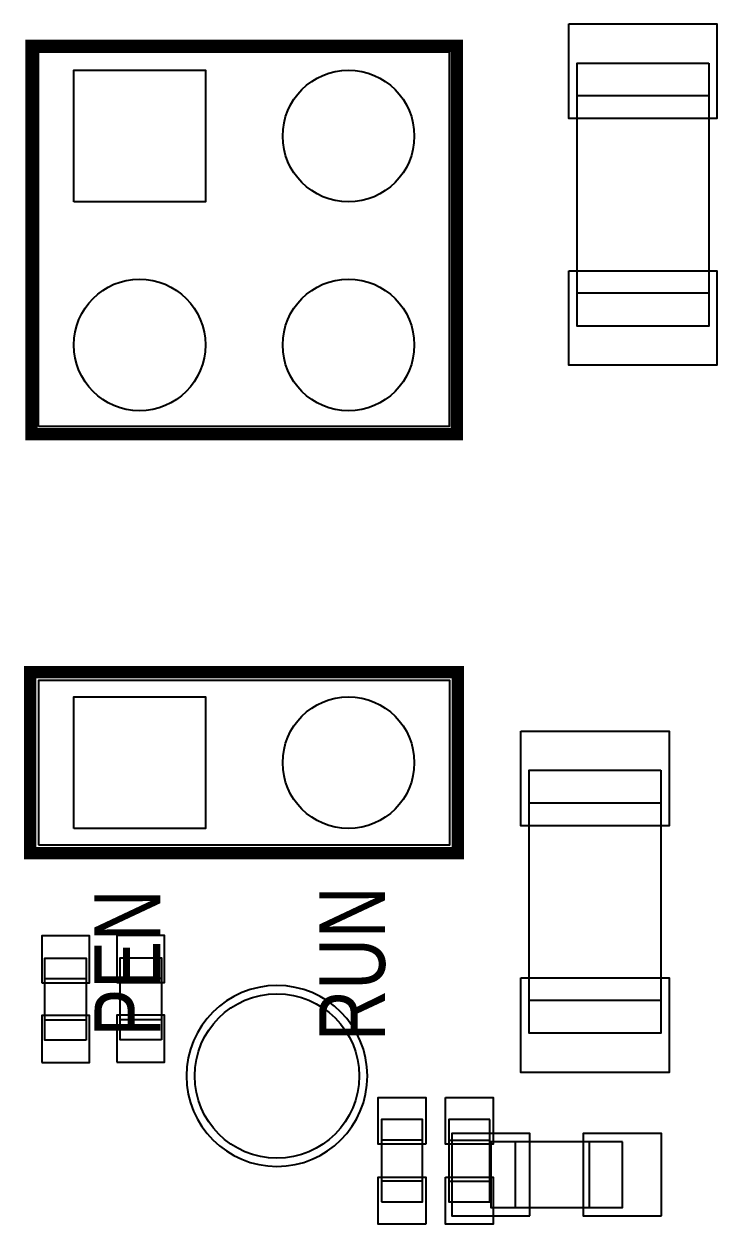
# Model space of a CAD drawing. Extents: x -2.3 to 87, y -2.5 to 75.
# Drawn here: x 58.82 to 67.25, y 34.4 to 48.99 of the extents above; entities that cross this region are included whole.
import ezdxf
from ezdxf.enums import TextEntityAlignment as Align

# ---------------------------------------------------------------- set-up
doc = ezdxf.new("R2010")
doc.units = 0
for name, color, linetype in [('PARTS_BOTTOM', 12, 'CONTINUOUS'), ('PARTS_TOP', 30, 'CONTINUOUS'), ('PINS_BOTTOM', 5, 'CONTINUOUS'), ('PINS_TOP', 1, 'CONTINUOUS'), ('SILK_TOP', 2, 'CONTINUOUS')]:
    doc.layers.add(name, color=color, linetype=linetype)

msp = doc.modelspace()

# ---------------------------------------------------------------- linework, layer by layer
at = {"layer": 'PARTS_BOTTOM'}
for points in [[(59.58, 36.634), (59.08, 36.634), (59.08, 37.634), (59.58, 37.634), (59.58, 36.634)], [(60.495, 36.638), (59.995, 36.638), (59.995, 37.638), (60.495, 37.638), (60.495, 36.638)], [(59.08, 37.384), (59.58, 37.384)], [(59.995, 37.388), (60.495, 37.388)], [(59.08, 36.884), (59.58, 36.884)], [(59.995, 36.888), (60.495, 36.888)], [(66.1, 35.4), (64.5, 35.4), (64.5, 34.6), (66.1, 34.6), (66.1, 35.4)], [(64.8, 34.6), (64.8, 35.4)], [(65.7, 34.6), (65.7, 35.4)]]:
    msp.add_lwpolyline(points, dxfattribs=at)
msp.add_lwpolyline([(63, 36.2, 1), (60.8, 36.2, 1), (63, 36.2)], format="xyb", dxfattribs=at)
at = {"layer": 'PARTS_TOP'}
msp.add_lwpolyline([(59, 44.098), (59, 48.656), (63.994, 48.656), (63.994, 44.098)], close=True, dxfattribs=at)
for points in [[(67.15, 48.518), (67.15, 45.318), (65.55, 45.318), (65.55, 48.518), (67.15, 48.518)], [(67.15, 48.118), (65.55, 48.118)], [(67.15, 45.718), (65.55, 45.718)], [(59, 39.01), (64, 39.01), (64, 41.01), (59, 41.01), (59, 39.01)], [(66.567, 39.919), (66.567, 36.719), (64.967, 36.719), (64.967, 39.919), (66.567, 39.919)], [(66.567, 39.519), (64.967, 39.519)], [(66.567, 37.119), (64.967, 37.119)], [(63.17, 34.67), (63.67, 34.67), (63.67, 35.67), (63.17, 35.67), (63.17, 34.67)], [(64.49, 35.67), (63.99, 35.67), (63.99, 34.67), (64.49, 34.67), (64.49, 35.67)], [(63.67, 35.42), (63.17, 35.42)], [(63.99, 35.42), (64.49, 35.42)], [(63.67, 34.92), (63.17, 34.92)], [(63.99, 34.92), (64.49, 34.92)]]:
    msp.add_lwpolyline(points, dxfattribs=at)
at = {"layer": 'PINS_BOTTOM'}
for points in [[(59.43, 46.83), (59.43, 48.43), (61.03, 48.43), (61.03, 46.83)], [(59.43, 39.21), (59.43, 40.81), (61.03, 40.81), (61.03, 39.21)], [(59.04, 37.334), (59.62, 37.334), (59.62, 37.904), (59.04, 37.904)], [(59.955, 37.338), (60.535, 37.338), (60.535, 37.908), (59.955, 37.908)], [(59.04, 36.364), (59.62, 36.364), (59.62, 36.934), (59.04, 36.934)], [(59.955, 36.368), (60.535, 36.368), (60.535, 36.938), (59.955, 36.938)], [(64.975, 34.5), (64.975, 35.5), (64.025, 35.5), (64.025, 34.5)], [(66.575, 34.5), (66.575, 35.5), (65.625, 35.5), (65.625, 34.5)]]:
    msp.add_lwpolyline(points, close=True, dxfattribs=at)
for centre, radius in [((62.77, 47.63), 0.8), ((60.23, 45.09), 0.8), ((62.77, 45.09), 0.8), ((62.77, 40.01), 0.8), ((61.9, 36.2), 1)]:
    msp.add_circle(centre, radius, dxfattribs=at)
at = {"layer": 'PINS_TOP'}
for points in [[(65.45, 48.993), (67.25, 48.993), (67.25, 47.843), (65.45, 47.843)], [(59.43, 46.83), (59.43, 48.43), (61.03, 48.43), (61.03, 46.83)], [(65.45, 45.993), (67.25, 45.993), (67.25, 44.843), (65.45, 44.843)], [(59.43, 39.21), (59.43, 40.81), (61.03, 40.81), (61.03, 39.21)], [(64.867, 40.394), (66.667, 40.394), (66.667, 39.244), (64.867, 39.244)], [(64.867, 37.394), (66.667, 37.394), (66.667, 36.244), (64.867, 36.244)], [(63.71, 35.37), (63.13, 35.37), (63.13, 35.94), (63.71, 35.94)], [(63.95, 35.94), (64.53, 35.94), (64.53, 35.37), (63.95, 35.37)], [(63.71, 34.4), (63.13, 34.4), (63.13, 34.97), (63.71, 34.97)], [(63.95, 34.97), (64.53, 34.97), (64.53, 34.4), (63.95, 34.4)]]:
    msp.add_lwpolyline(points, close=True, dxfattribs=at)
for centre in [(62.77, 47.63), (60.23, 45.09), (62.77, 45.09), (62.77, 40.01)]:
    msp.add_circle(centre, 0.8, dxfattribs=at)
at = {"layer": 'SILK_TOP', "const_width": 0.15}
for points in [[(58.918, 44.005), (64.087, 44.005), (64.087, 48.727), (58.918, 48.727), (58.918, 44.005)], [(58.9, 41.11), (64.1, 41.11), (64.1, 38.91), (58.9, 38.91), (58.9, 41.11)]]:
    msp.add_lwpolyline(points, dxfattribs=at)

# ---------------------------------------------------------------- texts
at = {"layer": 'SILK_TOP', "width": 0.8125}
for s, p in [('PEN', (60.482, 37.575)), ('RUN', (63.214, 37.563))]:
    msp.add_text(s, height=0.8, rotation=90, dxfattribs=at).set_placement(p, align=Align.CENTER)

doc.saveas('drawing.dxf')
